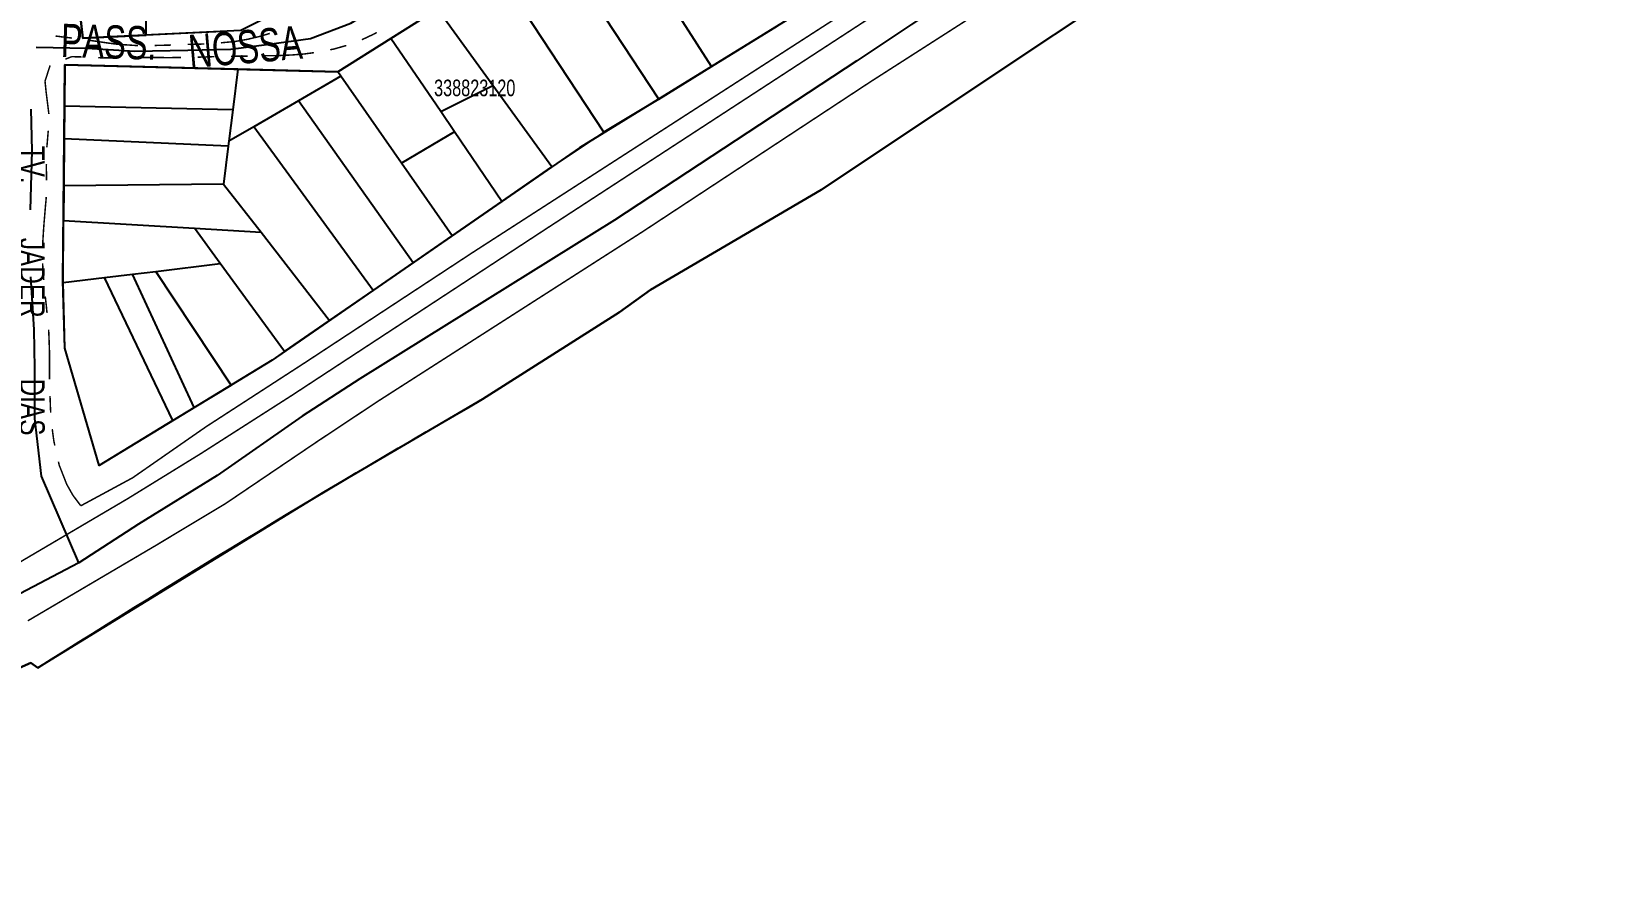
# Model space of a CAD drawing. Extents: x 204256 to 207861, y 4845615 to 4848347.
# Drawn here: x 205901.2 to 206092, y 4847321.8 to 4847424.2 of the extents above; entities that cross this region are included whole.
import ezdxf
from ezdxf.enums import TextEntityAlignment as Align

# ---------------------------------------------------------------- set-up
doc = ezdxf.new("R2010")
doc.units = 0
doc.header["$LTSCALE"] = 1.5
doc.header["$MEASUREMENT"] = 0
doc.linetypes.add('PHANTOMX2', pattern=[5, 2.5, -0.5, 0.5, -0.5, 0.5, -0.5])
doc.linetypes.add('TRACO_25', pattern=[8, 3, -1, 1, -1, 1, -1])
for name, color, linetype in [('CD-MALHA-LOTES', 40, 'CONTINUOUS'), ('CD_TXT_QUADRA', 7, 'CONTINUOUS'), ('RU-QUADRAS', 210, 'CONTINUOUS'), ('SV-EIXO-ROD-ESTR', 7, 'CONTINUOUS'), ('SV-EIXO-RUA-N-PAV', 6, 'CONTINUOUS'), ('SV-RUA-NAO-PAV-S-GUIA-C-GUIA', 7, 'PHANTOMX2'), ('SV-RUA-PAVIM-S-GUIA-C-GUIA', 7, 'CONTINUOUS'), ('SV-TXT-RUA-N-PAV-S-GUIA-C-GUIA', 7, 'CONTINUOUS')]:
    doc.layers.add(name, color=color, linetype=linetype)
doc.styles.add('ARIAL', font='ARIAL.TTF')

msp = doc.modelspace()

# ---------------------------------------------------------------- linework, layer by layer
at = {"layer": 'CD-MALHA-LOTES'}
for points in [[(206115.51, 4847483.46), (206090.82, 4847467.7), (206052.37, 4847442.54), (205996.27, 4847405.17), (205975.72, 4847393.14), (205971.99, 4847390.44), (205955.48, 4847379.97), (205936.39, 4847368.77), (205901.94, 4847347.62), (205901.11, 4847348.24), (205840.73, 4847321.49), (205841.15, 4847305.94), (205796.21, 4847306.75), (205720.97, 4847310.28)], [(205914.97, 4847423.83), (205914.85, 4847434.38)], [(205976.71, 4847416.12), (205963.89, 4847435.65)], [(205906.3, 4847432.64), (205907.36, 4847423.46), (205914.97, 4847423.83)], [(205970.09, 4847412.12), (205957.35, 4847431.54)], [(205983.06, 4847420.03), (205976.17, 4847430.82)], [(205950.06, 4847426.95), (205944.44, 4847423.42)], [(205956.74, 4847417.75), (205950.06, 4847426.95)], [(205983.06, 4847420.03), (205991.02, 4847424.94)], [(205923.37, 4847424.23), (205914.97, 4847423.83)], [(205944.44, 4847423.42), (205938.05, 4847419.4)], [(205950.45, 4847414.6), (205944.44, 4847423.42)], [(205926.02, 4847419.7), (205905.17, 4847420.23), (205905.13, 4847415.25)], [(205926.02, 4847419.7), (205925.42, 4847414.82)], [(205938.05, 4847419.4), (205926.02, 4847419.7)], [(205938.42, 4847418.87), (205933.34, 4847415.92)], [(205938.42, 4847418.87), (205938.05, 4847419.4)], [(205945.72, 4847408.41), (205938.42, 4847418.87)], [(205976.71, 4847416.12), (205983.06, 4847420.03)], [(205950.45, 4847414.6), (205956.74, 4847417.75)], [(205963.85, 4847407.95), (205956.74, 4847417.75)], [(205905.13, 4847415.25), (205905.1, 4847411.31)], [(205925.42, 4847414.82), (205905.13, 4847415.25)], [(205933.34, 4847415.92), (205927.93, 4847412.79)], [(205947.14, 4847396.41), (205933.34, 4847415.92)], [(205976.71, 4847416.12), (205970.09, 4847412.12)], [(205925.42, 4847414.82), (205924.95, 4847411.05)], [(205952.12, 4847412.16), (205950.45, 4847414.6)], [(205905.1, 4847411.31), (205905.06, 4847405.67)], [(205924.87, 4847410.43), (205905.1, 4847411.31)], [(205927.93, 4847412.79), (205924.95, 4847411.05)], [(205942.3, 4847393.07), (205927.93, 4847412.79)], [(205952.12, 4847412.16), (205945.72, 4847408.41)], [(205957.82, 4847403.79), (205952.12, 4847412.16)], [(205970.09, 4847412.12), (205963.85, 4847407.95)], [(205924.87, 4847410.43), (205924.31, 4847405.88)], [(205924.95, 4847411.05), (205924.87, 4847410.43)], [(205951.83, 4847399.66), (205945.72, 4847408.41)], [(205957.82, 4847403.79), (205963.85, 4847407.95)], [(205905.06, 4847405.67), (205905.02, 4847401.5)], [(205924.31, 4847405.88), (205905.06, 4847405.67)], [(205924.31, 4847405.88), (205928.82, 4847400.08)], [(205951.83, 4847399.66), (205957.82, 4847403.79)], [(205904.97, 4847394.01), (205905.02, 4847401.5)], [(205905.02, 4847401.5), (205920.81, 4847400.56)], [(205920.81, 4847400.56), (205928.82, 4847400.08)], [(205923.9, 4847396.32), (205920.81, 4847400.56)], [(205928.82, 4847400.08), (205937.06, 4847389.45)], [(205947.14, 4847396.41), (205951.83, 4847399.66)], [(205916.14, 4847395.37), (205923.9, 4847396.32)], [(205931.63, 4847385.7), (205923.9, 4847396.32)], [(205942.3, 4847393.07), (205947.14, 4847396.41)], [(205904.97, 4847394.01), (205909.95, 4847394.61)], [(205918.19, 4847377.39), (205909.33, 4847371.99), (205905.17, 4847386.13), (205904.97, 4847394.01)], [(205909.95, 4847394.61), (205913.33, 4847395.03)], [(205918.19, 4847377.39), (205909.95, 4847394.61)], [(205913.33, 4847395.03), (205916.14, 4847395.37)], [(205920.76, 4847378.96), (205913.33, 4847395.03)], [(205925.21, 4847381.67), (205916.14, 4847395.37)], [(205937.06, 4847389.45), (205942.3, 4847393.07)], [(205931.63, 4847385.7), (205937.06, 4847389.45)], [(205931.63, 4847385.7), (205930.14, 4847384.67), (205925.21, 4847381.67)], [(205920.76, 4847378.96), (205925.21, 4847381.67)], [(205918.19, 4847377.39), (205920.76, 4847378.96)]]:
    msp.add_lwpolyline(points, dxfattribs=at)
at = {"layer": 'RU-QUADRAS', "color": 6, "linetype": 'Continuous'}
msp.add_lwpolyline([(205713.97, 4847150.57), (205701.8, 4847302.82, -0.03498), (205705.06, 4847315.29), (205720.39, 4847314.25), (205720.97, 4847310.28), (205796.21, 4847306.75), (205841.15, 4847305.94), (205840.73, 4847321.49), (205901.11, 4847348.24), (205901.94, 4847347.62, -0.010012), (205955.48, 4847379.97), (205971.99, 4847390.44), (205975.72, 4847393.14), (205996.27, 4847405.17), (206052.37, 4847442.54), (206129.62, 4847492.8)], format="xyb", dxfattribs=at)
for points in [[(205903.16, 4847459.92), (205938.86, 4847473.56), (205939.64, 4847472.24), (205959.72, 4847482.34), (205969.69, 4847466.74), (205971.53, 4847467.26), (205981.24, 4847453.88), (205964.05, 4847443.26), (205926.39, 4847424.38), (205907.36, 4847423.46)], [(205904.96, 4847394.24), (205905.17, 4847420.23), (205938.05, 4847419.4), (205986.32, 4847449.76), (206000.67, 4847428.13), (205996.51, 4847425.64), (205994.85, 4847427.3), (205967.18, 4847410.25), (205930.14, 4847384.67), (205909.33, 4847371.99), (205905.17, 4847386.13)]]:
    msp.add_lwpolyline(points, close=True, dxfattribs=at)
at = {"layer": 'SV-EIXO-ROD-ESTR'}
msp.add_lwpolyline([(206099.04, 4847485.42), (206081.89, 4847474.05), (206063.33, 4847461.88), (206030.58, 4847440.73), (206007.07, 4847425.05), (206000.58, 4847420.73), (205971.37, 4847401.52), (205940.71, 4847382.43), (205933.78, 4847377.92), (205923.54, 4847370.8), (205914.07, 4847364.92), (205906.86, 4847360.28), (205891.1, 4847352.02), (205882.7, 4847347.89), (205875.16, 4847344.19), (205867.19, 4847340.92), (205857.94, 4847337.43), (205847.73, 4847333.77), (205830.04, 4847327.43), (205815.89, 4847322.14), (205806.79, 4847318.58), (205796.36, 4847316.64)], dxfattribs=at)
at = {"layer": 'SV-EIXO-RUA-N-PAV'}
for points in [[(205901.72, 4847422.37), (205907.85, 4847422.25), (205913.63, 4847421.9), (205919.98, 4847422.02), (205925.19, 4847422.14), (205929.81, 4847422.71), (205934.78, 4847423.41), (205939.63, 4847425.26), (205945.07, 4847428.61), (205951.54, 4847433.12), (205956.86, 4847436.7), (205964.84, 4847440.75), (205970.15, 4847443.75), (205976.39, 4847448.26), (205982.29, 4847452.31), (205984.6, 4847453.58)], [(205901.06, 4847402.78), (205901.25, 4847409.9), (205901.12, 4847414.9)], [(205906.86, 4847360.28), (205902.36, 4847370.71), (205901.59, 4847377.65), (205901.59, 4847383.7), (205901.48, 4847388.38), (205901.09, 4847394.71)]]:
    msp.add_lwpolyline(points, dxfattribs=at)
at = {"layer": 'SV-RUA-NAO-PAV-S-GUIA-C-GUIA', "linetype": 'TRACO_25', "const_width": 0.18, "flags": 128}
msp.add_lwpolyline([(206001.21, 4847427.88), (205954.3, 4847397.64), (205934.19, 4847384.43), (205922.21, 4847376.67), (205913.35, 4847370.51), (205907.11, 4847367.14)], dxfattribs=at)
at = {"layer": 'SV-RUA-NAO-PAV-S-GUIA-C-GUIA', "const_width": 0.18}
for points in [[(205904.96, 4847423.59), (205904.06, 4847423.71)], [(205905.06, 4847423.58), (205904.96, 4847423.59)], [(205906.05, 4847423.46), (205905.06, 4847423.58)], [(205910.05, 4847422.91), (205908.03, 4847423.21)], [(205911, 4847422.78), (205910.05, 4847422.91)], [(205911.54, 4847422.71), (205911, 4847422.78)], [(205912, 4847422.68), (205911.54, 4847422.71)], [(205913.99, 4847422.55), (205912, 4847422.68)], [(205917.31, 4847422.6), (205915.99, 4847422.57)], [(205917.99, 4847422.62), (205917.31, 4847422.6)], [(205921.46, 4847422.73), (205919.99, 4847422.7)], [(205921.99, 4847422.75), (205921.46, 4847422.73)], [(205925.71, 4847423.05), (205923.98, 4847422.89)], [(205925.97, 4847423.1), (205925.71, 4847423.05)], [(205927.19, 4847423.31), (205925.97, 4847423.1)], [(205927.93, 4847423.49), (205927.19, 4847423.31)], [(205928.66, 4847423.66), (205927.93, 4847423.49)], [(205928.9, 4847423.73), (205928.66, 4847423.66)], [(205929.86, 4847424.02), (205928.9, 4847423.73)], [(205938.11, 4847422.29), (205939.04, 4847422.55)], [(205939.04, 4847422.55), (205939.08, 4847422.56)], [(205940.95, 4847423.26), (205941.02, 4847423.29)], [(205941.02, 4847423.29), (205941.85, 4847423.68)], [(205941.85, 4847423.68), (205942.38, 4847423.93)], [(205942.38, 4847423.93), (205942.75, 4847424.13)], [(205905.25, 4847420.92), (205906.01, 4847421.22)], [(205906.01, 4847421.22), (205907.2, 4847421.19)], [(205909.2, 4847421.1), (205909.86, 4847421.07)], [(205909.86, 4847421.07), (205911.2, 4847421.09)], [(205913.19, 4847421.11), (205914.19, 4847421.12)], [(205914.19, 4847421.12), (205915.02, 4847421.13)], [(205915.02, 4847421.13), (205916.19, 4847421.12)], [(205916.19, 4847421.12), (205916.52, 4847421.12)], [(205916.52, 4847421.12), (205917.19, 4847421.11)], [(205917.19, 4847421.11), (205918.02, 4847421.11)], [(205918.02, 4847421.11), (205919.19, 4847421.12)], [(205921.19, 4847421.16), (205923.19, 4847421.22)], [(205925.19, 4847421.26), (205925.43, 4847421.27)], [(205925.43, 4847421.27), (205927.19, 4847421.29)], [(205929.19, 4847421.33), (205930.19, 4847421.34)], [(205930.19, 4847421.34), (205930.99, 4847421.36)], [(205930.99, 4847421.36), (205932.19, 4847421.41)], [(205932.19, 4847421.41), (205932.49, 4847421.42)], [(205932.49, 4847421.42), (205933.19, 4847421.48)], [(205933.19, 4847421.48), (205933.98, 4847421.54)], [(205933.98, 4847421.54), (205935.18, 4847421.7)], [(205937.14, 4847422.05), (205937.6, 4847422.14)], [(205937.6, 4847422.14), (205938.11, 4847422.29)], [(205902.8, 4847418.26), (205903.41, 4847420.17)], [(205902.9, 4847417.27), (205902.8, 4847418.26)], [(205902.97, 4847416.65), (205902.9, 4847417.27)], [(205903.02, 4847416.28), (205902.97, 4847416.65)], [(205903.25, 4847414.43), (205903.02, 4847416.28)], [(205903.25, 4847414.3), (205903.25, 4847414.43)], [(205903.02, 4847410.31), (205903.19, 4847412.3)], [(205902.96, 4847407.97), (205902.97, 4847408.31)], [(205902.97, 4847407.31), (205902.96, 4847407.97)], [(205902.98, 4847406.46), (205902.97, 4847407.31)], [(205902.98, 4847406.31), (205902.98, 4847406.46)], [(205902.86, 4847403.31), (205902.94, 4847404.16)], [(205902.94, 4847404.16), (205902.94, 4847404.31)], [(205902.68, 4847401.17), (205902.86, 4847403.31)], [(205902.51, 4847398.56), (205902.62, 4847400.32)], [(205902.62, 4847400.32), (205902.68, 4847401.17)], [(205902.51, 4847398.32), (205902.51, 4847398.56)], [(205902.54, 4847395.56), (205902.52, 4847396.32)], [(205902.56, 4847395.33), (205902.54, 4847395.56)], [(205902.65, 4847394.33), (205902.56, 4847395.33)], [(205902.95, 4847391.29), (205902.83, 4847392.34)], [(205903.04, 4847390.35), (205902.95, 4847391.29)], [(205903.24, 4847388.3), (205903.24, 4847388.36)], [(205903.28, 4847387.36), (205903.24, 4847388.3)], [(205903.33, 4847385.89), (205903.28, 4847387.36)], [(205903.33, 4847385.36), (205903.33, 4847385.89)], [(205903.33, 4847384.39), (205903.33, 4847385.36)], [(205903.33, 4847384.36), (205903.33, 4847384.39)], [(205903.34, 4847382.36), (205903.33, 4847384.36)], [(205903.46, 4847378.77), (205903.4, 4847380.36)], [(205903.49, 4847378.36), (205903.46, 4847378.77)], [(205903.86, 4847374.95), (205903.67, 4847376.37)], [(205903.98, 4847374.4), (205903.86, 4847374.95)], [(205904.51, 4847372.02), (205904.42, 4847372.45)], [(205904.72, 4847371.5), (205904.51, 4847372.02)], [(205905.43, 4847369.68), (205904.72, 4847371.5)], [(205905.46, 4847369.64), (205905.43, 4847369.68)], [(205906.18, 4847368.37), (205905.46, 4847369.64)], [(205906.51, 4847367.94), (205906.18, 4847368.37)], [(205907.11, 4847367.14), (205906.51, 4847367.94)]]:
    msp.add_lwpolyline(points, dxfattribs=at)
at = {"layer": 'SV-RUA-PAVIM-S-GUIA-C-GUIA', "const_width": 0.18}
for points in [[(206002.17, 4847418.17), (206032.19, 4847437.4)], [(206005.61, 4847428.15), (205963.07, 4847400.44)], [(205974.73, 4847400.12), (206002.17, 4847418.17)], [(205963.07, 4847400.44), (205932.46, 4847380.39)], [(205942.93, 4847379.75), (205974.73, 4847400.12)], [(205932.46, 4847380.39), (205921.56, 4847373.42)], [(205935.65, 4847374.92), (205942.93, 4847379.75)], [(205924.56, 4847367.42), (205935.65, 4847374.92)], [(205921.56, 4847373.42), (205912.73, 4847367.98)], [(205912.73, 4847367.98), (205897.52, 4847359.03)], [(205916.07, 4847362.32), (205924.56, 4847367.42)], [(205900.73, 4847353.29), (205916.07, 4847362.32)]]:
    msp.add_lwpolyline(points, dxfattribs=at)

# ---------------------------------------------------------------- texts
at = {"layer": 'CD_TXT_QUADRA', "linetype": 'Continuous', "style": 'ARIAL', "width": 0.7}
msp.add_text('338823120', height=2, dxfattribs=at).set_placement((205954.55, 4847417.46), align=Align.MIDDLE)
at = {"layer": 'SV-TXT-RUA-N-PAV-S-GUIA-C-GUIA', "style": 'ARIAL', "width": 0.7}
for s, height, rotation, p in [('PASS. ', 4, 358.1717, (205904.66, 4847421.2)), ('NOSSA ', 4, 4.9133, (205920.27, 4847419.83)), ('TV.        JADER         DIAS', 3, 270, (205899.76, 4847410.49))]:
    msp.add_text(s, height=height, rotation=rotation, dxfattribs=at).set_placement(p)

doc.saveas('drawing.dxf')
